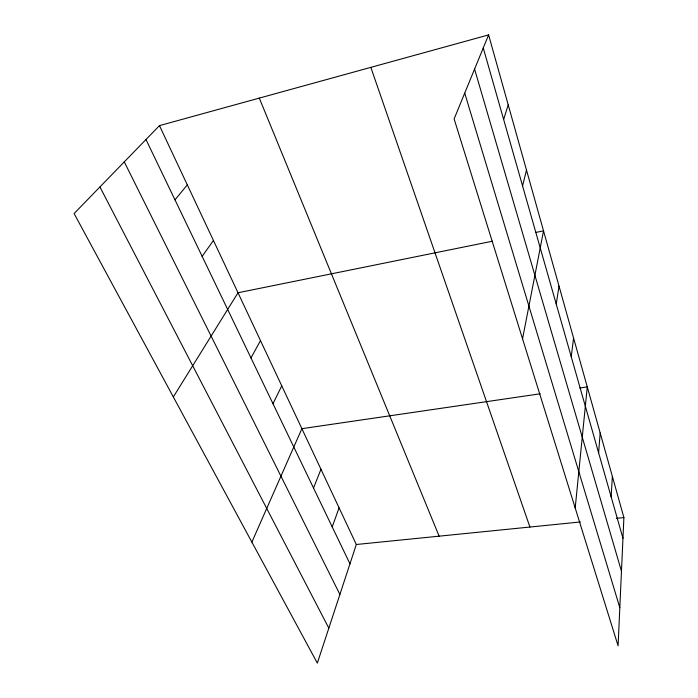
<?xml version="1.0" encoding="UTF-8"?>
<svg xmlns="http://www.w3.org/2000/svg" width="698" height="698" viewBox="0 0 698 698"><rect width="100%" height="100%" fill="white"/><g stroke="black" fill="none" stroke-linecap="round" stroke-linejoin="round"><path stroke-width="1.05" d="M488.609 34.9L623.899 517.584L618.088 645.798L454.119 118.922L488.609 34.9L159.467 125.623L74.101 213.553L317.337 663.1L356.312 544.501L159.467 125.623M611.134 496.758L612.364 476.455M598.614 452.819L600.175 432.961M575.196 507.987L587.271 386.901L579.794 388.001M571.243 356.73L573.573 338.05M556.236 304.049L559.028 286.136M522.549 338.818L543.533 230.864L536.09 232.373M522.584 185.947L526.484 170.042M503.642 119.471L508.223 104.883M332.213 526.903L339.088 507.847M313.515 488.015L320.967 469.292M251.873 542.11L301.885 428.677L540.287 393.785M272.988 403.714L281.756 385.846M250.975 357.926L260.502 340.615M173.331 396.944L238.009 292.759L492.491 241.203M202.15 256.349L213.44 240.47M174.98 199.829L187.308 184.865M356.312 544.501L580.492 521.956M616.299 518.352L623.899 517.584M99.927 186.951L328.828 628.148M124.27 161.875L339.891 594.46M145.978 139.513L349.96 563.827M259.298 98.104L439.129 536.169M370.83 67.366L529.922 527.042M464.72 93.104L619.815 607.67M474.579 69.085L621.464 571.208M483.26 47.926L622.956 538.263"/></g></svg>
